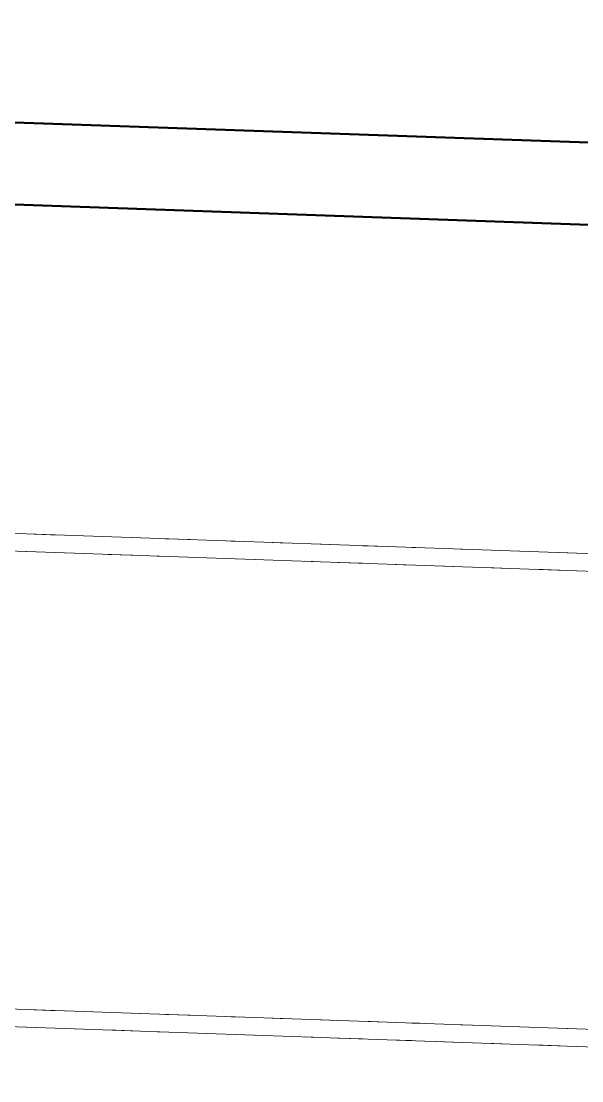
# Model space of a CAD drawing. Header units: metres. Extents: x 10 to 831, y 10 to 584.
# Drawn here: x 403.2 to 420.27, y 444.65 to 476.88 of the extents above; entities that cross this region are included whole.
import ezdxf

# ---------------------------------------------------------------- set-up
doc = ezdxf.new("R2010")
doc.units = ezdxf.units.M
doc.layers.add('CUT', color=7, linetype='Continuous', lineweight=50)
doc.layers.add('VIS', color=8, linetype='Continuous', lineweight=13)

msp = doc.modelspace()

# ---------------------------------------------------------------- linework, layer by layer
at = {"layer": 'CUT'}
for p, q in [((315, 476.877), (450, 472.152)), ((450, 469.652), (315, 474.377))]:
    msp.add_line(p, q, dxfattribs=at)
at = {"layer": 'VIS'}
for p, q in [((315, 476.877), (450, 472.152)), ((450, 472.152), (372.901, 474.85)), ((30, 474.352), (450, 459.652)), ((450, 469.652), (315, 474.377)), ((409.311, 473.576), (396.197, 474.035)), ((450, 459.117), (30, 473.817)), ((401.532, 473.848), (405.283, 473.717)), ((403.455, 473.781), (401.793, 473.839)), ((404.316, 473.75), (402.275, 473.822)), ((402.314, 473.821), (404.064, 473.76)), ((403.564, 473.777), (402.32, 473.821)), ((403.89, 473.766), (402.648, 473.809)), ((403.971, 473.763), (402.76, 473.805)), ((403.449, 473.781), (402.8, 473.803)), ((403.79, 473.769), (403.04, 473.796)), ((403.343, 473.784), (403.099, 473.793)), ((403.184, 473.791), (403.721, 473.772)), ((403.215, 473.789), (403.464, 473.78)), ((404.483, 473.745), (403.234, 473.788)), ((403.274, 473.787), (403.523, 473.779)), ((403.53, 473.778), (403.28, 473.787)), ((405.033, 473.726), (403.282, 473.787)), ((403.327, 473.786), (403.516, 473.779)), ((403.608, 473.775), (403.414, 473.783)), ((403.658, 473.774), (403.438, 473.781)), ((403.688, 473.773), (403.44, 473.781)), ((403.756, 473.77), (403.505, 473.779)), ((403.526, 473.779), (403.773, 473.769)), ((403.554, 473.778), (404.72, 473.736)), ((403.865, 473.767), (403.615, 473.775)), ((403.683, 473.773), (403.889, 473.766)), ((403.946, 473.764), (403.696, 473.773)), ((403.95, 473.764), (403.7, 473.772)), ((403.704, 473.772), (405.448, 473.711)), ((403.972, 473.762), (403.723, 473.772)), ((403.725, 473.772), (403.967, 473.763)), ((403.736, 473.771), (404.891, 473.731)), ((404.417, 473.747), (403.744, 473.77)), ((404.002, 473.761), (403.796, 473.769)), ((403.835, 473.767), (404.085, 473.759)), ((403.853, 473.767), (404.103, 473.758)), ((403.921, 473.764), (404.132, 473.757)), ((403.925, 473.764), (404.174, 473.755)), ((403.962, 473.763), (404.21, 473.755)), ((403.972, 473.762), (404.222, 473.754)), ((404.195, 473.755), (403.976, 473.762)), ((404.276, 473.752), (404.025, 473.761)), ((404.802, 473.733), (404.051, 473.76)), ((404.375, 473.749), (404.124, 473.758)), ((404.128, 473.758), (404.365, 473.749)), ((404.383, 473.749), (404.133, 473.757)), ((404.382, 473.749), (404.189, 473.755)), ((404.256, 473.753), (404.434, 473.746)), ((404.264, 473.753), (404.455, 473.746)), ((404.525, 473.744), (404.276, 473.752)), ((404.541, 473.743), (404.321, 473.75)), ((404.428, 473.747), (412.633, 473.46)), ((404.442, 473.746), (404.659, 473.739)), ((404.457, 473.746), (404.645, 473.739)), ((404.47, 473.745), (404.69, 473.738)), ((405.707, 473.702), (404.482, 473.745)), ((404.757, 473.736), (404.506, 473.744)), ((404.507, 473.744), (404.713, 473.737)), ((405.935, 473.694), (404.52, 473.744)), ((404.748, 473.736), (404.531, 473.743)), ((404.808, 473.733), (404.564, 473.742)), ((404.694, 473.738), (404.944, 473.728)), ((404.95, 473.728), (404.7, 473.738)), ((404.717, 473.736), (405.968, 473.693)), ((405.987, 473.692), (404.738, 473.736)), ((404.75, 473.736), (405.001, 473.726)), ((404.765, 473.735), (404.976, 473.727)), ((405.027, 473.726), (404.778, 473.735)), ((405.555, 473.707), (404.808, 473.733)), ((404.853, 473.732), (405.103, 473.723)), ((405.115, 473.722), (404.874, 473.731)), ((404.924, 473.73), (405.173, 473.721)), ((404.955, 473.728), (405.204, 473.719)), ((405.157, 473.721), (404.964, 473.728)), ((405.231, 473.719), (405.026, 473.726)), ((407.204, 473.649), (405.045, 473.725)), ((405.366, 473.714), (405.116, 473.722)), ((405.127, 473.722), (405.327, 473.716)), ((405.389, 473.713), (405.139, 473.722)), ((405.425, 473.712), (405.204, 473.719)), ((405.207, 473.719), (405.955, 473.693)), ((405.21, 473.719), (405.398, 473.713)), ((405.471, 473.711), (405.221, 473.719)), ((405.257, 473.717), (405.505, 473.709)), ((405.52, 473.708), (405.272, 473.717)), ((405.305, 473.716), (405.512, 473.709)), ((405.319, 473.716), (406.069, 473.69)), ((405.327, 473.716), (405.505, 473.709)), ((420.781, 473.175), (405.438, 473.712)), ((405.471, 473.711), (405.721, 473.702)), ((406.214, 473.685), (405.54, 473.708)), ((406.292, 473.682), (405.541, 473.708)), ((405.549, 473.707), (405.786, 473.699)), ((407.253, 473.648), (405.591, 473.706)), ((405.875, 473.696), (405.625, 473.705)), ((405.662, 473.704), (405.866, 473.697)), ((405.694, 473.702), (405.945, 473.693)), ((405.702, 473.702), (405.952, 473.693)), ((406.982, 473.658), (405.733, 473.701)), ((405.933, 473.694), (405.738, 473.701)), ((405.74, 473.701), (405.957, 473.693)), ((405.743, 473.7), (405.95, 473.693)), ((406.034, 473.691), (405.783, 473.699)), ((405.798, 473.699), (406.373, 473.678)), ((406.046, 473.69), (405.83, 473.697)), ((406.051, 473.69), (405.846, 473.697)), ((405.891, 473.696), (406.641, 473.669)), ((405.989, 473.692), (406.236, 473.683)), ((406.259, 473.683), (406.008, 473.692)), ((407.272, 473.647), (406.025, 473.691)), ((406.273, 473.682), (406.029, 473.691)), ((406.03, 473.691), (406.241, 473.683)), ((406.034, 473.691), (406.283, 473.682)), ((406.041, 473.691), (406.577, 473.672)), ((406.308, 473.681), (406.087, 473.688)), ((406.366, 473.679), (406.116, 473.688)), ((407.862, 473.626), (406.125, 473.688)), ((406.383, 473.678), (406.133, 473.687)), ((406.142, 473.687), (406.384, 473.678)), ((406.445, 473.676), (406.195, 473.685)), ((406.227, 473.684), (406.447, 473.676)), ((406.334, 473.68), (406.584, 473.672)), ((406.34, 473.68), (406.528, 473.673)), ((406.353, 473.679), (406.602, 473.671)), ((406.661, 473.668), (406.413, 473.678)), ((406.495, 473.674), (408.539, 473.603)), ((406.496, 473.674), (407.207, 473.649)), ((406.707, 473.667), (406.513, 473.674)), ((406.567, 473.672), (407.185, 473.651)), ((406.606, 473.671), (407.254, 473.648)), ((406.695, 473.668), (406.946, 473.659)), ((406.697, 473.668), (407.416, 473.642)), ((406.703, 473.667), (406.953, 473.659)), ((406.957, 473.659), (406.707, 473.667)), ((406.97, 473.658), (406.721, 473.666)), ((406.745, 473.665), (406.993, 473.657)), ((406.751, 473.665), (407.001, 473.657)), ((407.014, 473.657), (406.765, 473.665)), ((409.535, 473.568), (406.784, 473.665)), ((406.818, 473.663), (407.518, 473.639)), ((407.191, 473.65), (406.97, 473.658)), ((406.971, 473.658), (407.221, 473.649)), ((407.259, 473.648), (407.01, 473.657)), ((407.034, 473.656), (407.284, 473.647)), ((407.28, 473.647), (407.075, 473.654)), ((407.113, 473.653), (407.291, 473.647)), ((407.366, 473.644), (407.116, 473.652)), ((407.375, 473.644), (407.125, 473.652)), ((407.345, 473.644), (407.129, 473.652)), ((410.412, 473.538), (407.162, 473.651)), ((407.174, 473.651), (407.425, 473.642)), ((407.445, 473.641), (407.195, 473.65)), ((407.449, 473.641), (407.199, 473.65)), ((407.237, 473.649), (408.941, 473.589)), ((407.482, 473.64), (407.288, 473.647)), ((408.043, 473.62), (407.296, 473.647)), ((407.313, 473.646), (408.063, 473.62)), ((407.56, 473.637), (407.336, 473.645)), ((407.352, 473.644), (407.602, 473.635)), ((407.441, 473.642), (407.69, 473.632)), ((407.469, 473.64), (407.657, 473.634)), ((407.737, 473.631), (407.493, 473.639)), ((407.753, 473.63), (407.502, 473.639)), ((409.299, 473.577), (407.604, 473.635)), ((407.62, 473.635), (407.866, 473.626)), ((407.873, 473.626), (407.622, 473.635)), ((407.698, 473.632), (407.948, 473.624)), ((407.956, 473.624), (407.707, 473.632)), ((407.716, 473.631), (407.908, 473.625)), ((408.01, 473.621), (407.761, 473.63)), ((407.796, 473.629), (408.003, 473.621)), ((407.803, 473.629), (408.01, 473.621)), ((407.834, 473.627), (408.084, 473.619)), ((408.075, 473.619), (407.853, 473.627)), ((407.904, 473.625), (408.12, 473.617)), ((409.138, 473.582), (407.913, 473.625)), ((407.918, 473.625), (408.154, 473.617)), ((408.142, 473.617), (407.922, 473.625)), ((408.207, 473.615), (407.959, 473.623)), ((407.96, 473.623), (408.206, 473.615)), ((407.984, 473.623), (408.204, 473.615)), ((408.26, 473.612), (408.01, 473.621)), ((408.034, 473.62), (410.785, 473.524)), ((408.257, 473.613), (408.063, 473.62)), ((408.075, 473.619), (408.317, 473.611)), ((408.884, 473.591), (408.133, 473.617)), ((408.389, 473.608), (408.139, 473.617)), ((408.139, 473.617), (408.35, 473.61)), ((408.183, 473.615), (408.363, 473.609)), ((408.188, 473.615), (409.434, 473.572)), ((408.47, 473.606), (408.22, 473.614)), ((408.222, 473.614), (408.411, 473.608)), ((409.48, 473.57), (408.231, 473.613)), ((408.232, 473.613), (408.481, 473.605)), ((409.485, 473.57), (408.236, 473.613)), ((408.252, 473.613), (408.502, 473.604)), ((408.51, 473.604), (408.305, 473.611)), ((408.319, 473.611), (408.569, 473.602)), ((408.354, 473.61), (409.509, 473.569)), ((408.42, 473.607), (408.67, 473.599)), ((409.076, 473.584), (408.427, 473.607)), ((408.47, 473.606), (408.72, 473.596)), ((408.794, 473.594), (408.544, 473.603)), ((408.867, 473.591), (408.617, 473.6)), ((409.376, 473.573), (408.625, 473.6)), ((409.356, 473.575), (408.683, 473.598)), ((408.721, 473.596), (409.471, 473.57)), ((408.957, 473.588), (408.736, 473.596)), ((409.503, 473.569), (408.756, 473.596)), ((409.032, 473.586), (408.838, 473.592)), ((408.851, 473.592), (409.101, 473.583)), ((411.043, 473.515), (408.884, 473.591)), ((408.932, 473.589), (409.181, 473.581)), ((409.69, 473.562), (408.957, 473.588)), ((410.382, 473.538), (408.967, 473.588)), ((409.262, 473.577), (409.011, 473.587)), ((409.262, 473.577), (409.013, 473.587)), ((409.039, 473.586), (409.245, 473.578)), ((409.448, 473.571), (409.198, 473.58)), ((409.202, 473.579), (409.418, 473.572)), ((409.25, 473.578), (409.826, 473.558)), ((409.255, 473.578), (409.433, 473.572)), ((410.034, 473.55), (409.288, 473.577)), ((409.339, 473.575), (409.575, 473.567)), ((409.352, 473.575), (409.541, 473.568)), ((409.634, 473.564), (409.386, 473.573)), ((410.576, 473.531), (409.389, 473.573)), ((409.404, 473.572), (409.615, 473.565)), ((409.419, 473.572), (409.669, 473.563)), ((409.781, 473.56), (409.531, 473.568)), ((409.739, 473.561), (409.534, 473.568)), ((410.841, 473.523), (409.6, 473.565)), ((409.806, 473.558), (409.613, 473.565)), ((409.616, 473.565), (410.782, 473.524)), ((409.867, 473.556), (409.617, 473.565)), ((409.841, 473.558), (409.62, 473.565)), ((409.691, 473.562), (409.94, 473.554)), ((409.944, 473.553), (409.694, 473.562)), ((409.72, 473.562), (409.968, 473.553)), ((410.374, 473.538), (409.725, 473.562)), ((409.741, 473.561), (409.961, 473.553)), ((409.863, 473.556), (410.069, 473.55)), ((409.927, 473.555), (410.175, 473.546)), ((409.969, 473.553), (410.505, 473.534)), ((410.252, 473.543), (410.004, 473.552)), ((410.01, 473.552), (410.251, 473.543)), ((411.76, 473.49), (410.014, 473.551)), ((410.301, 473.541), (410.054, 473.55)), ((410.305, 473.541), (410.055, 473.55)), ((410.876, 473.521), (410.126, 473.548)), ((410.884, 473.521), (410.134, 473.547)), ((410.426, 473.537), (410.18, 473.546)), ((410.448, 473.536), (410.198, 473.545)), ((410.199, 473.545), (410.45, 473.536)), ((410.469, 473.536), (410.219, 473.544)), ((410.248, 473.543), (410.459, 473.536)), ((410.498, 473.534), (410.25, 473.543)), ((410.253, 473.543), (410.503, 473.534)), ((410.263, 473.543), (410.513, 473.534)), ((410.523, 473.534), (410.273, 473.542)), ((411.535, 473.498), (410.285, 473.542)), ((410.286, 473.542), (410.494, 473.534)), ((410.333, 473.54), (410.583, 473.531)), ((410.34, 473.54), (410.541, 473.533)), ((410.351, 473.539), (410.6, 473.53)), ((410.559, 473.532), (410.355, 473.539)), ((410.388, 473.538), (410.638, 473.529)), ((410.418, 473.537), (410.668, 473.529)), ((410.423, 473.537), (410.669, 473.529)), ((410.469, 473.536), (410.719, 473.526)), ((410.703, 473.527), (410.479, 473.535)), ((410.482, 473.535), (410.67, 473.529)), ((410.5, 473.534), (410.716, 473.526)), ((410.724, 473.526), (410.503, 473.534)), ((410.763, 473.525), (410.513, 473.534)), ((411.296, 473.507), (410.546, 473.533)), ((410.759, 473.525), (410.996, 473.517)), ((410.818, 473.523), (411.568, 473.497)), ((411.155, 473.511), (410.911, 473.52)), ((411.212, 473.51), (410.993, 473.517)), ((411.242, 473.509), (410.994, 473.517)), ((411.007, 473.516), (412.683, 473.458)), ((411.673, 473.493), (411.024, 473.516)), ((411.282, 473.507), (411.032, 473.516)), ((411.041, 473.516), (411.219, 473.509)), ((411.078, 473.514), (411.325, 473.505)), ((411.099, 473.514), (411.305, 473.506)), ((411.367, 473.504), (411.118, 473.512)), ((411.179, 473.51), (411.429, 473.502)), ((411.447, 473.501), (411.197, 473.51)), ((411.2, 473.51), (411.45, 473.501)), ((411.207, 473.51), (411.457, 473.5)), ((411.207, 473.51), (411.455, 473.501)), ((412.479, 473.465), (411.23, 473.509)), ((411.235, 473.509), (411.423, 473.502)), ((411.495, 473.5), (411.245, 473.508)), ((413.06, 473.445), (411.345, 473.505)), ((411.35, 473.505), (411.6, 473.495)), ((411.365, 473.504), (412.014, 473.481)), ((411.607, 473.495), (411.386, 473.503)), ((411.417, 473.502), (411.666, 473.494)), ((411.457, 473.501), (411.707, 473.492)), ((411.498, 473.5), (411.718, 473.491)), ((411.764, 473.49), (411.514, 473.499)), ((411.514, 473.499), (411.725, 473.491)), ((411.535, 473.498), (411.786, 473.49)), ((411.543, 473.498), (411.744, 473.49)), ((411.552, 473.498), (411.744, 473.49)), ((411.789, 473.489), (411.584, 473.496)), ((412.376, 473.468), (411.627, 473.495)), ((411.904, 473.485), (411.658, 473.494)), ((411.969, 473.483), (411.719, 473.491)), ((412.983, 473.447), (411.734, 473.491)), ((411.753, 473.49), (412.504, 473.464)), ((412.522, 473.463), (411.775, 473.49)), ((411.813, 473.489), (413.563, 473.427)), ((412.5, 473.464), (411.826, 473.488)), ((411.833, 473.488), (412.083, 473.479)), ((412.089, 473.478), (411.869, 473.486)), ((411.923, 473.485), (412.541, 473.463)), ((411.946, 473.483), (413.537, 473.428)), ((411.969, 473.483), (412.218, 473.474)), ((412.281, 473.472), (412.033, 473.481)), ((412.111, 473.478), (412.29, 473.471)), ((412.368, 473.469), (412.118, 473.477)), ((412.885, 473.451), (412.134, 473.477)), ((412.18, 473.476), (412.417, 473.467)), ((412.183, 473.476), (412.432, 473.466)), ((412.201, 473.475), (412.451, 473.466)), ((412.223, 473.474), (412.974, 473.447)), ((412.235, 473.474), (412.482, 473.465)), ((414.297, 473.401), (412.255, 473.473)), ((412.931, 473.449), (412.269, 473.472)), ((412.536, 473.463), (412.286, 473.472)), ((412.971, 473.448), (412.322, 473.471)), ((412.357, 473.469), (412.568, 473.462)), ((412.365, 473.469), (412.553, 473.462)), ((412.619, 473.46), (412.375, 473.468)), ((412.413, 473.468), (412.661, 473.459)), ((412.416, 473.467), (412.666, 473.459)), ((412.765, 473.455), (412.515, 473.463)), ((412.784, 473.455), (412.533, 473.463)), ((412.536, 473.463), (412.786, 473.454)), ((412.56, 473.462), (412.807, 473.454)), ((412.595, 473.461), (414.299, 473.401)), ((412.663, 473.459), (412.88, 473.451)), ((412.673, 473.458), (413.918, 473.414)), ((412.708, 473.457), (412.959, 473.448)), ((413.899, 473.415), (412.713, 473.457)), ((412.988, 473.447), (412.739, 473.456)), ((412.746, 473.455), (412.946, 473.448)), ((413.018, 473.446), (412.814, 473.454)), ((412.825, 473.453), (413.361, 473.434)), ((412.849, 473.452), (413.1, 473.443)), ((412.881, 473.451), (414.046, 473.41)), ((412.885, 473.451), (413.132, 473.442)), ((414.627, 473.39), (412.932, 473.449)), ((412.972, 473.447), (414.127, 473.407)), ((413.798, 473.419), (413.047, 473.445)), ((413.086, 473.443), (413.661, 473.423)), ((413.293, 473.437), (413.1, 473.443)), ((413.868, 473.416), (413.118, 473.442)), ((413.118, 473.442), (413.683, 473.423)), ((413.373, 473.433), (413.123, 473.442)), ((413.877, 473.416), (413.126, 473.442)), ((413.159, 473.441), (413.365, 473.434)), ((413.182, 473.441), (413.431, 473.432)), ((413.19, 473.44), (413.438, 473.432)), ((413.443, 473.431), (413.193, 473.44)), ((414.882, 473.381), (413.203, 473.44)), ((413.454, 473.431), (413.204, 473.44)), ((413.467, 473.43), (413.218, 473.439)), ((413.255, 473.438), (413.475, 473.43)), ((417.037, 473.306), (413.286, 473.437)), ((413.32, 473.435), (413.57, 473.427)), ((413.379, 473.433), (413.628, 473.425)), ((415.637, 473.355), (413.414, 473.433)), ((413.415, 473.432), (413.664, 473.423)), ((413.467, 473.43), (413.717, 473.421)), ((413.767, 473.42), (413.516, 473.428)), ((413.536, 473.428), (417.288, 473.297)), ((413.792, 473.419), (413.551, 473.428)), ((414.317, 473.401), (413.572, 473.427)), ((413.815, 473.418), (413.594, 473.426)), ((413.602, 473.425), (413.838, 473.418)), ((413.846, 473.417), (413.622, 473.425)), ((413.623, 473.425), (413.833, 473.418)), ((413.983, 473.413), (413.734, 473.421)), ((413.755, 473.421), (414.004, 473.412)), ((414.513, 473.394), (413.767, 473.42)), ((413.818, 473.418), (414.068, 473.409)), ((414.083, 473.409), (413.839, 473.418)), ((414.069, 473.409), (413.875, 473.416)), ((413.886, 473.416), (414.635, 473.389)), ((413.897, 473.415), (414.076, 473.409)), ((413.962, 473.413), (414.177, 473.406)), ((413.983, 473.413), (414.601, 473.39)), ((415.749, 473.351), (414.004, 473.412)), ((414.285, 473.402), (414.035, 473.411)), ((414.269, 473.403), (414.053, 473.41)), ((414.884, 473.381), (414.135, 473.407)), ((414.175, 473.406), (414.923, 473.38)), ((414.977, 473.377), (414.228, 473.404)), ((414.248, 473.403), (414.436, 473.397)), ((414.332, 473.4), (414.582, 473.392)), ((414.36, 473.399), (414.601, 473.39)), ((414.374, 473.399), (414.623, 473.39)), ((414.698, 473.387), (414.477, 473.395)), ((414.573, 473.392), (414.793, 473.384)), ((414.869, 473.381), (414.618, 473.39)), ((414.843, 473.382), (414.649, 473.389)), ((417.911, 473.275), (414.661, 473.389)), ((414.678, 473.388), (414.926, 473.38)), ((414.947, 473.379), (414.696, 473.387)), ((414.703, 473.387), (414.954, 473.379)), ((414.967, 473.378), (414.717, 473.387)), ((414.979, 473.377), (414.73, 473.386)), ((416.491, 473.325), (414.775, 473.385)), ((414.79, 473.384), (415.022, 473.376)), ((415.064, 473.375), (414.827, 473.383)), ((414.853, 473.382), (415.06, 473.375)), ((414.856, 473.382), (415.102, 473.373)), ((415.068, 473.375), (414.863, 473.381)), ((414.898, 473.38), (415.147, 473.372)), ((414.913, 473.38), (415.163, 473.371)), ((415.158, 473.371), (414.939, 473.379)), ((414.967, 473.378), (415.217, 473.369)), ((414.968, 473.378), (415.146, 473.372)), ((415.643, 473.355), (414.969, 473.378)), ((415.004, 473.376), (415.196, 473.37)), ((415.022, 473.376), (415.259, 473.367)), ((415.81, 473.349), (415.059, 473.375)), ((415.377, 473.364), (415.127, 473.373)), ((415.219, 473.369), (415.425, 473.362)), ((416.481, 473.325), (415.232, 473.368)), ((415.259, 473.367), (415.475, 473.36)), ((415.548, 473.358), (415.304, 473.366)), ((415.348, 473.365), (415.599, 473.356)), ((415.568, 473.357), (415.352, 473.365)), ((415.581, 473.356), (415.36, 473.364)), ((415.368, 473.364), (415.617, 473.355)), ((415.377, 473.364), (415.565, 473.357)), ((415.618, 473.355), (415.425, 473.362)), ((415.786, 473.349), (415.536, 473.358)), ((416.3, 473.332), (415.549, 473.358)), ((415.553, 473.358), (415.753, 473.351)), ((415.869, 473.346), (415.619, 473.355)), ((415.683, 473.353), (416.218, 473.334)), ((415.942, 473.344), (415.692, 473.353)), ((415.946, 473.344), (415.697, 473.353)), ((415.704, 473.352), (415.955, 473.344)), ((415.726, 473.351), (416.477, 473.325)), ((415.731, 473.351), (415.942, 473.344)), ((415.755, 473.351), (416.005, 473.341)), ((416.018, 473.341), (415.768, 473.35)), ((416.075, 473.339), (415.828, 473.348)), ((415.832, 473.347), (416.082, 473.339)), ((415.857, 473.347), (416.061, 473.34)), ((415.913, 473.345), (416.162, 473.336)), ((416.269, 473.332), (416.019, 473.341)), ((416.019, 473.341), (416.266, 473.332)), ((416.298, 473.332), (416.092, 473.339)), ((416.112, 473.338), (416.358, 473.329)), ((416.375, 473.328), (416.124, 473.337)), ((416.131, 473.337), (416.319, 473.331)), ((416.885, 473.311), (416.135, 473.337)), ((416.145, 473.337), (416.844, 473.312)), ((416.165, 473.336), (416.413, 473.327)), ((416.393, 473.328), (416.199, 473.335)), ((416.472, 473.325), (416.223, 473.334)), ((416.464, 473.326), (416.243, 473.333)), ((417.002, 473.306), (416.255, 473.333)), ((416.293, 473.332), (416.535, 473.323)), ((416.318, 473.331), (417.068, 473.305)), ((416.33, 473.33), (416.55, 473.322)), ((416.688, 473.317), (416.44, 473.327)), ((416.443, 473.326), (416.68, 473.318)), ((416.455, 473.326), (416.661, 473.319)), ((417.697, 473.283), (416.511, 473.324)), ((416.531, 473.323), (416.779, 473.314)), ((416.538, 473.323), (417.114, 473.303)), ((417.793, 473.279), (416.552, 473.322)), ((416.558, 473.322), (416.774, 473.314)), ((417.37, 473.294), (416.619, 473.32)), ((416.877, 473.311), (416.627, 473.32)), ((416.89, 473.311), (416.64, 473.319)), ((416.866, 473.312), (416.65, 473.319)), ((416.666, 473.319), (416.916, 473.31)), ((416.946, 473.308), (416.696, 473.317)), ((416.706, 473.317), (416.955, 473.308)), ((417.476, 473.29), (416.727, 473.317)), ((416.753, 473.315), (416.932, 473.309)), ((416.755, 473.315), (417.473, 473.29)), ((416.756, 473.315), (416.957, 473.308)), ((416.99, 473.307), (416.765, 473.315)), ((417.012, 473.306), (416.768, 473.315)), ((416.813, 473.313), (417.562, 473.287)), ((416.831, 473.312), (417.082, 473.304)), ((416.848, 473.312), (417.098, 473.303)), ((416.911, 473.31), (417.161, 473.301)), ((416.945, 473.308), (418.534, 473.253)), ((417.168, 473.301), (416.974, 473.308)), ((416.997, 473.307), (417.208, 473.299)), ((417.263, 473.298), (417.013, 473.306)), ((417.27, 473.298), (417.02, 473.306)), ((417.347, 473.294), (417.126, 473.303)), ((417.157, 473.302), (418.403, 473.258)), ((417.166, 473.301), (417.415, 473.292)), ((417.468, 473.291), (417.219, 473.299)), ((417.256, 473.298), (417.506, 473.289)), ((417.26, 473.298), (417.448, 473.291)), ((417.279, 473.297), (417.897, 473.275)), ((417.319, 473.296), (417.565, 473.287)), ((417.344, 473.294), (417.551, 473.288)), ((417.384, 473.293), (417.632, 473.284)), ((417.422, 473.292), (418.072, 473.269)), ((417.678, 473.283), (417.43, 473.292)), ((417.501, 473.289), (417.748, 473.28)), ((419.681, 473.213), (417.521, 473.288)), ((417.591, 473.286), (418.745, 473.245)), ((417.652, 473.284), (417.9, 473.275)), ((417.945, 473.274), (417.696, 473.283)), ((417.706, 473.282), (417.957, 473.274)), ((417.942, 473.274), (417.749, 473.28)), ((421.539, 473.148), (417.788, 473.279)), ((417.825, 473.278), (418.003, 473.272)), ((417.84, 473.278), (418.051, 473.27)), ((417.847, 473.277), (418.097, 473.269)), ((417.864, 473.276), (418.101, 473.268)), ((417.882, 473.276), (418.632, 473.25)), ((418.131, 473.267), (417.891, 473.275)), ((417.91, 473.275), (418.16, 473.266)), ((418.165, 473.266), (417.948, 473.274)), ((417.952, 473.274), (420.144, 473.197)), ((418.228, 473.264), (418.009, 473.272)), ((418.231, 473.264), (418.01, 473.272)), ((418.271, 473.263), (418.021, 473.271)), ((418.038, 473.271), (421.79, 473.139)), ((418.802, 473.244), (418.051, 473.27)), ((418.088, 473.269), (418.307, 473.261)), ((418.785, 473.245), (418.112, 473.268)), ((418.37, 473.259), (418.119, 473.267)), ((418.378, 473.258), (418.127, 473.267)), ((418.347, 473.26), (418.142, 473.267)), ((418.909, 473.24), (418.177, 473.265)), ((418.466, 473.255), (418.215, 473.264)), ((418.961, 473.238), (418.215, 473.264)), ((418.227, 473.264), (418.468, 473.255)), ((418.965, 473.238), (418.233, 473.264)), ((419.955, 473.204), (418.26, 473.263)), ((420.084, 473.199), (418.266, 473.263)), ((418.312, 473.261), (418.562, 473.252)), ((418.319, 473.26), (418.569, 473.252)), ((418.331, 473.26), (418.581, 473.251)), ((418.378, 473.258), (418.627, 473.25)), ((418.39, 473.258), (418.578, 473.251)), ((418.667, 473.249), (418.42, 473.257)), ((418.457, 473.256), (419.032, 473.236)), ((418.466, 473.255), (418.715, 473.246)), ((420.237, 473.193), (418.492, 473.255)), ((418.515, 473.254), (418.721, 473.246)), ((418.717, 473.246), (418.524, 473.254)), ((419.385, 473.224), (418.635, 473.25)), ((418.66, 473.249), (419.407, 473.223)), ((420.413, 473.188), (418.697, 473.248)), ((418.952, 473.238), (418.702, 473.247)), ((418.712, 473.247), (418.916, 473.24)), ((418.721, 473.246), (418.937, 473.239)), ((418.992, 473.237), (418.743, 473.245)), ((419.048, 473.235), (418.801, 473.244)), ((418.811, 473.244), (419.522, 473.218)), ((419.106, 473.233), (418.886, 473.24)), ((419.114, 473.233), (418.893, 473.24)), ((418.896, 473.24), (419.074, 473.234)), ((418.909, 473.24), (419.159, 473.231)), ((418.943, 473.238), (420.109, 473.198)), ((419.773, 473.21), (419.022, 473.236)), ((419.106, 473.233), (419.317, 473.226)), ((419.37, 473.224), (419.12, 473.232)), ((419.14, 473.232), (419.884, 473.206)), ((419.143, 473.231), (419.708, 473.212)), ((419.442, 473.221), (419.191, 473.23)), ((420.474, 473.185), (419.226, 473.229)), ((419.229, 473.228), (419.979, 473.202)), ((419.979, 473.202), (419.229, 473.228)), ((419.242, 473.228), (419.492, 473.219)), ((419.896, 473.206), (419.247, 473.228)), ((419.257, 473.228), (419.507, 473.219)), ((419.289, 473.226), (419.536, 473.218)), ((419.492, 473.219), (419.298, 473.226)), ((419.317, 473.226), (419.567, 473.217)), ((419.339, 473.225), (419.957, 473.204)), ((419.347, 473.224), (419.596, 473.216)), ((419.576, 473.216), (419.371, 473.224)), ((419.657, 473.214), (419.41, 473.223)), ((419.431, 473.221), (419.663, 473.214)), ((420.132, 473.197), (419.459, 473.221)), ((419.749, 473.211), (419.5, 473.219)), ((419.61, 473.216), (420.145, 473.197)), ((419.878, 473.206), (419.628, 473.215)), ((419.89, 473.206), (419.641, 473.215)), ((420.43, 473.187), (419.697, 473.212)), ((419.952, 473.204), (419.702, 473.212)), ((419.957, 473.204), (419.708, 473.212)), ((419.964, 473.203), (419.714, 473.212)), ((419.715, 473.212), (419.965, 473.203)), ((419.766, 473.21), (420.017, 473.201)), ((419.997, 473.202), (419.776, 473.21)), ((419.831, 473.207), (420.08, 473.199)), ((421.971, 473.133), (419.834, 473.207)), ((419.845, 473.207), (420.064, 473.2)), ((419.869, 473.207), (420.118, 473.197)), ((419.908, 473.205), (420.158, 473.196)), ((419.964, 473.203), (420.214, 473.194)), ((420.019, 473.201), (420.235, 473.193)), ((420.267, 473.192), (420.073, 473.199)), ((420.16, 473.196), (420.402, 473.188)), ((420.232, 473.193), (420.469, 473.185)), ((401.893, 471.336), (403.712, 471.272)), ((401.926, 471.334), (403.606, 471.275)), ((403.32, 471.286), (402.569, 471.312)), ((403.345, 471.284), (402.772, 471.305)), ((402.888, 471.3), (403.639, 471.274)), ((403.219, 471.289), (402.993, 471.297)), ((403.249, 471.288), (403, 471.297)), ((403.029, 471.296), (403.279, 471.287)), ((403.033, 471.296), (403.282, 471.287)), ((403.192, 471.29), (403.44, 471.281)), ((403.217, 471.289), (403.438, 471.281)), ((403.221, 471.289), (403.414, 471.282)), ((403.412, 471.283), (403.228, 471.289)), ((403.5, 471.279), (403.288, 471.286)), ((403.289, 471.286), (404.04, 471.26)), ((403.38, 471.284), (403.63, 471.274)), ((403.394, 471.283), (405.131, 471.222)), ((403.397, 471.283), (403.615, 471.275)), ((403.423, 471.282), (404.119, 471.258)), ((403.455, 471.281), (404.642, 471.24)), ((403.713, 471.272), (403.464, 471.28)), ((403.484, 471.28), (404.233, 471.254)), ((403.704, 471.272), (403.516, 471.279)), ((403.519, 471.279), (404.193, 471.255)), ((403.77, 471.27), (403.523, 471.279)), ((403.53, 471.278), (403.779, 471.269)), ((403.53, 471.278), (403.776, 471.269)), ((404.314, 471.251), (403.564, 471.277)), ((403.899, 471.265), (403.721, 471.272)), ((403.747, 471.271), (405.462, 471.211)), ((403.756, 471.271), (404.006, 471.262)), ((406.534, 471.173), (403.782, 471.269)), ((403.791, 471.269), (404.037, 471.26)), ((403.791, 471.269), (404.002, 471.262)), ((403.793, 471.269), (404.541, 471.243)), ((404.009, 471.262), (403.793, 471.269)), ((403.815, 471.268), (404.063, 471.26)), ((403.865, 471.266), (404.115, 471.258)), ((404.12, 471.258), (403.872, 471.266)), ((403.875, 471.266), (404.067, 471.26)), ((403.882, 471.266), (404.099, 471.258)), ((403.883, 471.266), (404.633, 471.24)), ((404.096, 471.258), (403.889, 471.265)), ((404.121, 471.258), (403.896, 471.265)), ((404.145, 471.257), (403.962, 471.263)), ((404.717, 471.236), (403.967, 471.263)), ((403.995, 471.262), (404.189, 471.255)), ((404.201, 471.255), (404.002, 471.262)), ((404.033, 471.26), (406.784, 471.164)), ((404.321, 471.25), (404.076, 471.259)), ((404.1, 471.258), (404.321, 471.25)), ((404.343, 471.25), (404.132, 471.257)), ((404.218, 471.254), (404.462, 471.245)), ((404.23, 471.254), (404.479, 471.245)), ((404.33, 471.25), (404.575, 471.241)), ((404.575, 471.241), (404.334, 471.25)), ((404.602, 471.24), (404.365, 471.249)), ((404.375, 471.249), (404.625, 471.24)), ((404.385, 471.249), (404.634, 471.24)), ((405.697, 471.202), (404.451, 471.246)), ((404.488, 471.245), (405.738, 471.201)), ((404.528, 471.244), (405.278, 471.217)), ((404.797, 471.234), (404.554, 471.243)), ((404.859, 471.231), (404.609, 471.24)), ((404.633, 471.24), (404.844, 471.232)), ((404.818, 471.233), (404.636, 471.24)), ((404.833, 471.232), (404.645, 471.239)), ((404.873, 471.231), (404.682, 471.238)), ((404.878, 471.231), (404.695, 471.238)), ((404.745, 471.236), (407.92, 471.125)), ((404.77, 471.235), (404.964, 471.228)), ((404.97, 471.228), (404.791, 471.234)), ((405.023, 471.226), (404.798, 471.234)), ((404.802, 471.233), (405.552, 471.207)), ((404.873, 471.231), (405.07, 471.225)), ((406.507, 471.174), (404.891, 471.231)), ((404.945, 471.228), (405.196, 471.22)), ((404.983, 471.227), (405.204, 471.219)), ((405.25, 471.218), (405.001, 471.226)), ((405.007, 471.226), (405.254, 471.218)), ((405.257, 471.218), (405.009, 471.226)), ((405.023, 471.226), (405.272, 471.217)), ((406.749, 471.165), (405.045, 471.225)), ((405.334, 471.215), (405.084, 471.224)), ((405.307, 471.216), (405.091, 471.224)), ((405.111, 471.223), (405.349, 471.215)), ((405.181, 471.221), (405.397, 471.213)), ((405.225, 471.219), (405.473, 471.21)), ((405.277, 471.217), (407.522, 471.139)), ((405.279, 471.217), (405.511, 471.209)), ((405.315, 471.216), (405.989, 471.192)), ((405.531, 471.208), (405.353, 471.215)), ((405.38, 471.214), (405.63, 471.204)), ((405.608, 471.206), (405.397, 471.213)), ((405.586, 471.206), (405.398, 471.213)), ((405.612, 471.206), (405.428, 471.212)), ((406.204, 471.184), (405.457, 471.211)), ((405.476, 471.21), (405.687, 471.202)), ((406.041, 471.191), (405.505, 471.209)), ((405.545, 471.207), (405.738, 471.201)), ((405.819, 471.198), (405.57, 471.207)), ((405.789, 471.199), (405.59, 471.206)), ((405.886, 471.196), (405.653, 471.204)), ((405.658, 471.204), (405.855, 471.197)), ((405.923, 471.195), (405.673, 471.203)), ((405.675, 471.203), (405.896, 471.196)), ((405.926, 471.195), (405.7, 471.202)), ((405.908, 471.195), (405.726, 471.202)), ((406.02, 471.191), (405.78, 471.2)), ((405.791, 471.199), (406.542, 471.173)), ((405.867, 471.197), (406.087, 471.188)), ((405.875, 471.196), (406.125, 471.188)), ((405.883, 471.196), (406.634, 471.17)), ((405.889, 471.196), (406.639, 471.17)), ((406.156, 471.187), (405.95, 471.193)), ((405.982, 471.192), (406.732, 471.166)), ((406.018, 471.191), (406.268, 471.183)), ((406.06, 471.19), (406.296, 471.182)), ((406.096, 471.188), (409.065, 471.084)), ((406.358, 471.179), (406.109, 471.188)), ((406.165, 471.186), (406.413, 471.178)), ((406.182, 471.185), (406.374, 471.178)), ((406.219, 471.184), (406.467, 471.175)), ((406.873, 471.161), (406.241, 471.183)), ((406.245, 471.183), (407.924, 471.125)), ((406.259, 471.183), (406.509, 471.174)), ((406.32, 471.18), (406.53, 471.173)), ((406.32, 471.18), (406.513, 471.174)), ((406.339, 471.18), (408.159, 471.116)), ((406.366, 471.179), (406.616, 471.17)), ((406.606, 471.17), (406.389, 471.178)), ((406.443, 471.176), (406.639, 471.17)), ((406.703, 471.167), (406.454, 471.176)), ((406.479, 471.175), (406.695, 471.168)), ((406.485, 471.175), (406.732, 471.166)), ((406.737, 471.166), (406.494, 471.174)), ((406.751, 471.165), (406.501, 471.174)), ((406.526, 471.173), (406.776, 471.164)), ((406.716, 471.166), (406.528, 471.173)), ((406.756, 471.165), (406.577, 471.171)), ((406.834, 471.163), (406.584, 471.171)), ((406.781, 471.164), (406.591, 471.171)), ((406.828, 471.163), (406.602, 471.17)), ((406.653, 471.169), (406.897, 471.161)), ((406.662, 471.168), (407.336, 471.145)), ((406.671, 471.168), (407.367, 471.144)), ((406.921, 471.159), (406.672, 471.168)), ((406.749, 471.165), (406.97, 471.158)), ((406.775, 471.164), (407.524, 471.139)), ((406.778, 471.164), (407.965, 471.123)), ((406.779, 471.164), (407.514, 471.139)), ((406.785, 471.164), (409.028, 471.086)), ((406.998, 471.157), (406.816, 471.163)), ((406.869, 471.162), (408.607, 471.101)), ((407.241, 471.149), (406.993, 471.157)), ((407.014, 471.157), (407.263, 471.148)), ((407.094, 471.154), (407.288, 471.147)), ((407.178, 471.15), (409.384, 471.074)), ((407.378, 471.144), (407.179, 471.15)), ((407.214, 471.149), (407.462, 471.14)), ((407.47, 471.14), (407.221, 471.149)), ((407.466, 471.14), (407.225, 471.149)), ((407.228, 471.149), (407.425, 471.142)), ((407.471, 471.14), (407.254, 471.148)), ((407.259, 471.148), (407.51, 471.139)), ((407.534, 471.138), (407.284, 471.147)), ((407.366, 471.144), (407.617, 471.135)), ((407.375, 471.144), (407.625, 471.135)), ((407.38, 471.144), (407.631, 471.135)), ((407.412, 471.143), (407.662, 471.134)), ((407.697, 471.132), (407.446, 471.141)), ((407.47, 471.14), (407.721, 471.131)), ((407.718, 471.131), (407.507, 471.139)), ((407.534, 471.138), (407.784, 471.13)), ((407.834, 471.127), (407.584, 471.136)), ((407.584, 471.136), (407.794, 471.129)), ((407.83, 471.127), (407.598, 471.136)), ((407.633, 471.135), (408.295, 471.111)), ((407.826, 471.128), (407.648, 471.134)), ((407.846, 471.127), (407.657, 471.134)), ((407.92, 471.125), (407.671, 471.134)), ((407.777, 471.13), (407.994, 471.122)), ((408.364, 471.109), (407.833, 471.127)), ((407.869, 471.126), (408.063, 471.12)), ((407.883, 471.126), (409.133, 471.082)), ((408.087, 471.118), (407.906, 471.125)), ((408.197, 471.115), (407.948, 471.123)), ((407.963, 471.123), (409.208, 471.079)), ((407.963, 471.123), (408.209, 471.115)), ((408.22, 471.114), (407.97, 471.123)), ((407.986, 471.122), (409.735, 471.061)), ((408.252, 471.113), (408.006, 471.122)), ((408.216, 471.114), (408.01, 471.122)), ((408.813, 471.094), (408.063, 471.12)), ((408.113, 471.118), (408.357, 471.109)), ((408.31, 471.111), (408.119, 471.117)), ((408.391, 471.108), (408.154, 471.116)), ((408.207, 471.115), (408.456, 471.106)), ((408.26, 471.113), (408.511, 471.104)), ((412.035, 470.981), (408.284, 471.112)), ((408.293, 471.111), (409.044, 471.085)), ((408.389, 471.108), (409.139, 471.082)), ((408.632, 471.1), (408.407, 471.108)), ((408.599, 471.101), (408.411, 471.108)), ((408.427, 471.107), (408.637, 471.1)), ((408.429, 471.106), (408.666, 471.099)), ((408.444, 471.106), (408.695, 471.097)), ((408.697, 471.097), (408.447, 471.106)), ((408.458, 471.106), (409.132, 471.082)), ((408.728, 471.096), (408.481, 471.105)), ((408.49, 471.105), (408.682, 471.098)), ((408.752, 471.096), (408.502, 471.104)), ((408.507, 471.104), (408.756, 471.096)), ((408.525, 471.103), (408.774, 471.095)), ((408.527, 471.103), (408.76, 471.095)), ((408.534, 471.103), (412.286, 470.971)), ((408.769, 471.095), (408.553, 471.103)), ((408.819, 471.093), (408.569, 471.102)), ((408.826, 471.093), (408.577, 471.101)), ((408.644, 471.099), (408.838, 471.092)), ((408.912, 471.09), (408.671, 471.099)), ((408.898, 471.091), (408.719, 471.096)), ((408.97, 471.088), (408.72, 471.096)), ((409.364, 471.074), (408.769, 471.095)), ((408.983, 471.087), (408.772, 471.095)), ((408.867, 471.091), (409.117, 471.082)), ((408.875, 471.091), (409.126, 471.082)), ((408.881, 471.091), (409.131, 471.082)), ((408.885, 471.091), (409.135, 471.082)), ((409.616, 471.065), (408.917, 471.089)), ((410.181, 471.046), (408.936, 471.089)), ((408.957, 471.088), (409.178, 471.081)), ((408.97, 471.088), (409.219, 471.079)), ((408.981, 471.087), (409.731, 471.061)), ((409.178, 471.081), (408.996, 471.087)), ((409.273, 471.077), (409.03, 471.086)), ((409.076, 471.084), (409.292, 471.077)), ((409.333, 471.075), (409.084, 471.084)), ((409.087, 471.083), (409.33, 471.075)), ((409.224, 471.079), (409.445, 471.071)), ((409.452, 471.071), (409.245, 471.078)), ((409.267, 471.077), (411.51, 470.999)), ((409.27, 471.077), (409.48, 471.07)), ((409.377, 471.074), (409.614, 471.066)), ((409.623, 471.065), (409.411, 471.072)), ((409.612, 471.066), (409.433, 471.072)), ((409.503, 471.069), (409.752, 471.061)), ((410.663, 471.029), (409.509, 471.069)), ((409.729, 471.061), (409.541, 471.068)), ((409.812, 471.058), (409.575, 471.067)), ((409.857, 471.057), (409.607, 471.066)), ((409.827, 471.058), (409.615, 471.065)), ((409.634, 471.065), (409.881, 471.056)), ((409.718, 471.062), (409.963, 471.053)), ((409.841, 471.058), (410.062, 471.049)), ((410.067, 471.049), (409.851, 471.057)), ((409.867, 471.057), (410.118, 471.048)), ((409.884, 471.056), (411.134, 471.012)), ((409.919, 471.055), (410.615, 471.03)), ((410.19, 471.045), (409.94, 471.054)), ((410.215, 471.044), (409.968, 471.053)), ((409.973, 471.053), (410.222, 471.044)), ((410.024, 471.051), (410.273, 471.042)), ((410.219, 471.044), (410.028, 471.051)), ((410.275, 471.042), (410.069, 471.049)), ((410.083, 471.049), (412.243, 470.973)), ((410.268, 471.043), (410.085, 471.049)), ((410.112, 471.048), (410.323, 471.041)), ((410.357, 471.039), (410.116, 471.048)), ((410.378, 471.038), (410.195, 471.045)), ((410.437, 471.036), (410.212, 471.044)), ((410.255, 471.043), (410.479, 471.035)), ((410.858, 471.021), (410.293, 471.042)), ((410.345, 471.039), (412.083, 470.979)), ((410.953, 471.019), (410.358, 471.039)), ((410.376, 471.038), (410.626, 471.03)), ((410.382, 471.038), (412.605, 470.96)), ((410.498, 471.035), (410.747, 471.026)), ((410.753, 471.026), (410.503, 471.034)), ((410.683, 471.028), (410.505, 471.034)), ((410.548, 471.033), (410.791, 471.024)), ((410.576, 471.031), (411.763, 470.99)), ((410.581, 471.031), (410.775, 471.024)), ((410.958, 471.018), (410.708, 471.027)), ((410.724, 471.027), (410.944, 471.019)), ((410.763, 471.025), (411.013, 471.017)), ((410.774, 471.024), (413.516, 470.928)), ((410.796, 471.024), (411.546, 470.998)), ((410.797, 471.024), (410.989, 471.017)), ((410.806, 471.024), (412.057, 470.98)), ((410.807, 471.024), (411.024, 471.016)), ((410.881, 471.021), (411.132, 471.012)), ((411.091, 471.014), (410.881, 471.021)), ((411.111, 471.013), (410.928, 471.019)), ((410.944, 471.019), (411.194, 471.01)), ((411.2, 471.01), (410.95, 471.019)), ((411.233, 471.009), (410.996, 471.017)), ((411.099, 471.014), (412.815, 470.953)), ((411.365, 471.004), (411.149, 471.012)), ((411.417, 471.002), (411.167, 471.011)), ((411.511, 470.999), (411.305, 471.006)), ((411.356, 471.005), (411.55, 470.998)), ((411.367, 471.004), (411.618, 470.995)), ((412.595, 470.961), (411.377, 471.004)), ((411.377, 471.004), (411.588, 470.996)), ((411.389, 471.003), (412.14, 470.977)), ((411.612, 470.995), (411.423, 471.002)), ((411.441, 471.001), (411.663, 470.994)), ((411.703, 470.992), (411.455, 471.001)), ((411.723, 470.991), (411.473, 471)), ((411.479, 471), (412.229, 470.974)), ((411.495, 471), (412.241, 470.974)), ((411.522, 470.999), (411.765, 470.99)), ((411.803, 470.988), (411.561, 470.997)), ((411.754, 470.99), (411.576, 470.996)), ((411.836, 470.987), (411.587, 470.996)), ((411.601, 470.995), (412.275, 470.972)), ((411.607, 470.995), (411.828, 470.988)), ((416.86, 470.812), (411.638, 470.995)), ((411.844, 470.987), (411.661, 470.994)), ((411.673, 470.993), (412.322, 470.971)), ((411.687, 470.993), (411.935, 470.984)), ((412.881, 470.951), (411.715, 470.991)), ((412.357, 470.969), (411.725, 470.991)), ((411.764, 470.99), (412.014, 470.981)), ((411.775, 470.99), (412.471, 470.966)), ((411.811, 470.988), (412.519, 470.964)), ((412.063, 470.98), (411.815, 470.988)), ((411.876, 470.986), (412.626, 470.96)), ((411.904, 470.985), (412.15, 470.976)), ((412.182, 470.976), (411.936, 470.984)), ((412.128, 470.977), (411.937, 470.984)), ((412.542, 470.963), (411.946, 470.983)), ((412.201, 470.974), (411.951, 470.983)), ((411.972, 470.982), (412.221, 470.974)), ((411.983, 470.982), (412.733, 470.956)), ((412.254, 470.973), (412.003, 470.981)), ((412.23, 470.974), (412.014, 470.981)), ((412.021, 470.981), (412.272, 470.973)), ((412.326, 470.971), (412.076, 470.979)), ((412.335, 470.97), (412.129, 470.977)), ((412.131, 470.977), (412.325, 470.971)), ((412.416, 470.967), (412.166, 470.976)), ((412.167, 470.976), (412.412, 470.967)), ((412.22, 470.974), (412.431, 470.966)), ((412.471, 470.966), (412.238, 470.974)), ((412.261, 470.973), (412.511, 470.964)), ((412.368, 470.969), (412.618, 470.96)), ((412.384, 470.968), (413.135, 470.942)), ((412.578, 470.962), (412.394, 470.968)), ((412.654, 470.959), (412.417, 470.967)), ((412.681, 470.958), (412.432, 470.966)), ((412.49, 470.965), (412.711, 470.957)), ((412.741, 470.956), (412.553, 470.962)), ((412.607, 470.96), (412.854, 470.952)), ((412.825, 470.953), (412.647, 470.959)), ((412.681, 470.958), (412.93, 470.949)), ((412.695, 470.957), (412.932, 470.949)), ((412.765, 470.955), (413.015, 470.946)), ((413.036, 470.946), (412.786, 470.954)), ((412.882, 470.951), (413.131, 470.942)), ((412.906, 470.95), (413.1, 470.943)), ((413.19, 470.94), (412.942, 470.949)), ((413.202, 470.94), (412.952, 470.948)), ((412.971, 470.948), (413.62, 470.925)), ((412.982, 470.947), (413.225, 470.939)), ((412.988, 470.947), (413.236, 470.938)), ((413.201, 470.94), (412.99, 470.947)), ((413.248, 470.938), (413.007, 470.947)), ((413.036, 470.946), (413.286, 470.937)), ((413.313, 470.936), (413.063, 470.945)), ((413.063, 470.945), (413.274, 470.937)), ((413.332, 470.935), (413.082, 470.944)), ((413.356, 470.934), (413.105, 470.943)), ((413.105, 470.943), (413.297, 470.937)), ((413.108, 470.943), (413.357, 470.934)), ((413.116, 470.942), (413.313, 470.936)), ((413.415, 470.932), (413.165, 470.941)), ((413.167, 470.941), (413.863, 470.917)), ((413.222, 470.939), (413.469, 470.93)), ((413.297, 470.937), (414.048, 470.91)), ((413.494, 470.929), (413.306, 470.936)), ((413.528, 470.928), (413.312, 470.936)), ((413.54, 470.928), (413.361, 470.934)), ((413.571, 470.927), (413.365, 470.934)), ((413.368, 470.934), (413.618, 470.925)), ((413.373, 470.933), (413.594, 470.926)), ((413.382, 470.933), (413.628, 470.925)), ((413.386, 470.933), (413.636, 470.925)), ((413.398, 470.933), (413.622, 470.925)), ((414.037, 470.911), (413.464, 470.93)), ((413.715, 470.921), (413.469, 470.93)), ((413.677, 470.923), (413.5, 470.929)), ((413.643, 470.924), (413.88, 470.916)), ((413.866, 470.917), (413.654, 470.924)), ((415.281, 470.867), (413.666, 470.923)), ((413.675, 470.923), (413.924, 470.914)), ((413.681, 470.923), (413.875, 470.916)), ((413.699, 470.923), (425.737, 470.501)), ((413.968, 470.913), (413.717, 470.921)), ((413.755, 470.92), (415.5, 470.859)), ((413.767, 470.92), (414.016, 470.911)), ((417.538, 470.788), (413.786, 470.919)), ((414.03, 470.911), (413.818, 470.918)), ((413.821, 470.918), (415.062, 470.875)), ((414.075, 470.909), (413.838, 470.918)), ((413.877, 470.916), (414.127, 470.908)), ((413.899, 470.916), (415.561, 470.857)), ((413.901, 470.915), (414.098, 470.909)), ((413.906, 470.915), (414.116, 470.908)), ((414.666, 470.889), (413.918, 470.914)), ((414.131, 470.907), (413.932, 470.914)), ((413.955, 470.913), (414.199, 470.905)), ((413.968, 470.913), (414.217, 470.904)), ((413.978, 470.913), (415.228, 470.869)), ((413.983, 470.913), (414.233, 470.904)), ((414.02, 470.911), (414.269, 470.903)), ((414.036, 470.911), (417.788, 470.779)), ((414.318, 470.9), (414.068, 470.909)), ((414.414, 470.898), (414.164, 470.906)), ((414.212, 470.904), (414.459, 470.895)), ((414.466, 470.895), (414.255, 470.903)), ((414.257, 470.903), (414.477, 470.895)), ((414.264, 470.903), (425.983, 470.492)), ((414.384, 470.899), (415.135, 470.872)), ((414.39, 470.898), (415.14, 470.872)), ((414.402, 470.898), (416.082, 470.839)), ((415.172, 470.87), (414.424, 470.897)), ((414.611, 470.89), (414.433, 470.897)), ((414.625, 470.89), (414.436, 470.897)), ((414.456, 470.896), (414.649, 470.889)), ((414.855, 470.882), (414.604, 470.89)), ((414.609, 470.89), (414.855, 470.882)), ((414.827, 470.883), (414.611, 470.89)), ((414.616, 470.89), (415.352, 470.865)), ((414.669, 470.889), (414.918, 470.88)), ((414.686, 470.887), (414.883, 470.881)), ((414.702, 470.887), (414.918, 470.88)), ((414.745, 470.886), (415.418, 470.862)), ((414.86, 470.881), (415.106, 470.873)), ((414.869, 470.881), (415.118, 470.872)), ((414.882, 470.881), (415.132, 470.872)), ((415.226, 470.869), (414.975, 470.878)), ((415.679, 470.853), (414.979, 470.878)), ((414.99, 470.877), (415.212, 470.87)), ((415.002, 470.877), (418.665, 470.749)), ((415.021, 470.876), (416.246, 470.833)), ((415.023, 470.876), (415.255, 470.868)), ((415.336, 470.865), (415.085, 470.874)), ((415.098, 470.873), (415.346, 470.865)), ((415.31, 470.866), (415.099, 470.873)), ((415.139, 470.872), (415.36, 470.864)), ((415.17, 470.871), (415.381, 470.864)), ((415.399, 470.863), (415.174, 470.87)), ((415.466, 470.861), (415.217, 470.869)), ((415.231, 470.869), (415.425, 470.862)), ((415.233, 470.869), (417.053, 470.805)), ((415.496, 470.86), (415.259, 470.868)), ((415.268, 470.868), (415.519, 470.859)), ((415.947, 470.844), (415.374, 470.864)), ((415.377, 470.864), (415.627, 470.855)), ((415.413, 470.863), (415.605, 470.856)), ((415.416, 470.862), (415.659, 470.853)), ((415.631, 470.855), (415.425, 470.862)), ((415.466, 470.861), (415.716, 470.851)), ((415.472, 470.86), (415.668, 470.853)), ((415.477, 470.86), (415.726, 470.851)), ((415.481, 470.86), (416.731, 470.816)), ((415.683, 470.853), (415.503, 470.859)), ((415.755, 470.851), (415.505, 470.859)), ((415.719, 470.851), (415.521, 470.859)), ((415.754, 470.851), (415.565, 470.857)), ((415.825, 470.848), (415.575, 470.856)), ((415.58, 470.856), (415.828, 470.848)), ((415.832, 470.847), (415.582, 470.856)), ((415.664, 470.853), (415.913, 470.845)), ((415.878, 470.846), (415.695, 470.852)), ((415.799, 470.849), (416.55, 470.822)), ((416.087, 470.838), (415.843, 470.847)), ((416.112, 470.838), (415.866, 470.846)), ((415.869, 470.846), (416.119, 470.838)), ((416.124, 470.838), (415.909, 470.845)), ((416.156, 470.837), (415.979, 470.842)), ((416, 470.841), (416.217, 470.834)), ((416.005, 470.841), (416.199, 470.835)), ((416.012, 470.841), (416.249, 470.833)), ((416.014, 470.841), (416.224, 470.834)), ((416.023, 470.841), (416.243, 470.833)), ((416.301, 470.831), (416.076, 470.839)), ((416.084, 470.839), (416.33, 470.83)), ((416.443, 470.826), (416.207, 470.834)), ((416.753, 470.816), (416.218, 470.834)), ((416.257, 470.833), (416.453, 470.826)), ((416.269, 470.832), (416.519, 470.824)), ((416.531, 470.823), (416.283, 470.832)), ((416.507, 470.824), (416.319, 470.831)), ((416.321, 470.831), (416.542, 470.823)), ((416.338, 470.83), (416.584, 470.822)), ((416.575, 470.822), (416.364, 470.829)), ((416.382, 470.829), (416.632, 470.82)), ((416.385, 470.829), (417.135, 470.802)), ((416.39, 470.828), (416.633, 470.82)), ((416.661, 470.818), (416.413, 470.827)), ((416.415, 470.827), (417.111, 470.803)), ((416.429, 470.827), (416.678, 470.818)), ((416.472, 470.825), (416.721, 470.817)), ((416.54, 470.823), (416.765, 470.815)), ((417.318, 470.796), (416.568, 470.822)), ((416.949, 470.808), (416.7, 470.817)), ((417.952, 470.774), (416.735, 470.816)), ((416.781, 470.815), (416.974, 470.808)), ((416.81, 470.813), (417.06, 470.804)), ((416.856, 470.812), (417.067, 470.804)), ((417.103, 470.803), (416.861, 470.812)), ((416.877, 470.811), (417.127, 470.803)), ((416.906, 470.81), (417.126, 470.803)), ((417.165, 470.801), (416.916, 470.81)), ((416.976, 470.808), (417.226, 470.799)), ((417.204, 470.799), (416.978, 470.808)), ((417.331, 470.795), (417.082, 470.804)), ((417.706, 470.782), (417.11, 470.803)), ((417.344, 470.794), (417.161, 470.801)), ((417.422, 470.792), (417.206, 470.799)), ((417.84, 470.777), (417.208, 470.799)), ((417.27, 470.798), (417.52, 470.788)), ((417.856, 470.777), (417.284, 470.797)), ((417.467, 470.791), (417.289, 470.797)), ((417.299, 470.797), (417.515, 470.788)), ((417.391, 470.793), (417.64, 470.784)), ((417.637, 470.784), (417.448, 470.791)), ((417.706, 470.782), (417.456, 470.791)), ((417.468, 470.791), (417.717, 470.781)), ((417.691, 470.783), (417.485, 470.79)), ((417.757, 470.78), (417.506, 470.789)), ((417.516, 470.788), (417.767, 470.78)), ((417.555, 470.788), (417.8, 470.779)), ((417.555, 470.788), (417.749, 470.78)), ((417.812, 470.779), (417.562, 470.787)), ((417.864, 470.777), (417.627, 470.785)), ((417.697, 470.783), (418.884, 470.741)), ((417.699, 470.783), (418.332, 470.76)), ((417.72, 470.781), (417.912, 470.775)), ((417.746, 470.78), (417.995, 470.772)), ((417.793, 470.779), (419.034, 470.736)), ((417.816, 470.778), (418.062, 470.769)), ((417.851, 470.777), (418.094, 470.769)), ((418.106, 470.768), (417.88, 470.776)), ((417.886, 470.776), (418.137, 470.767)), ((417.887, 470.776), (418.561, 470.752)), ((418.077, 470.769), (417.894, 470.776)), ((418.109, 470.768), (417.897, 470.776)), ((418.149, 470.767), (417.9, 470.775)), ((417.942, 470.774), (418.192, 470.765)), ((417.969, 470.773), (421.333, 470.655)), ((418.284, 470.762), (418.071, 470.769)), ((418.288, 470.762), (418.072, 470.769)), ((418.331, 470.76), (418.081, 470.769)), ((418.766, 470.745), (418.202, 470.764)), ((418.231, 470.764), (418.452, 470.756)), ((418.243, 470.763), (419.489, 470.72)), ((418.943, 470.738), (418.243, 470.763)), ((418.271, 470.763), (418.522, 470.754)), ((418.271, 470.763), (418.503, 470.754)), ((419.9, 470.705), (418.283, 470.762)), ((418.538, 470.753), (418.288, 470.762)), ((418.301, 470.761), (419.052, 470.735)), ((418.548, 470.752), (418.307, 470.761)), ((418.33, 470.76), (418.524, 470.754)), ((418.539, 470.753), (418.361, 470.759)), ((418.37, 470.759), (418.619, 470.75)), ((418.378, 470.759), (418.628, 470.75)), ((418.382, 470.759), (418.632, 470.75)), ((419.15, 470.731), (418.403, 470.757)), ((418.452, 470.756), (419.677, 470.713)), ((418.707, 470.747), (418.457, 470.755)), ((418.684, 470.748), (418.473, 470.755)), ((418.728, 470.746), (418.478, 470.755)), ((418.538, 470.753), (418.788, 470.744)), ((418.539, 470.753), (418.761, 470.745)), ((418.553, 470.752), (418.801, 470.743)), ((418.834, 470.743), (418.585, 470.751)), ((418.597, 470.751), (418.814, 470.743)), ((418.811, 470.743), (418.627, 470.75)), ((419.294, 470.726), (418.699, 470.748)), ((418.721, 470.746), (420.401, 470.688)), ((419.008, 470.737), (418.783, 470.745)), ((418.989, 470.737), (418.812, 470.743)), ((418.824, 470.743), (419.067, 470.735)), ((418.885, 470.741), (419.135, 470.732)), ((419.158, 470.731), (418.909, 470.74)), ((418.961, 470.738), (419.21, 470.73)), ((418.963, 470.738), (419.174, 470.731)), ((418.979, 470.737), (419.729, 470.711)), ((419.285, 470.727), (419.048, 470.735)), ((419.114, 470.733), (419.334, 470.725)), ((419.765, 470.71), (419.193, 470.73)), ((422.039, 470.63), (419.288, 470.726)), ((419.293, 470.726), (419.54, 470.718)), ((419.331, 470.725), (419.567, 470.717)), ((419.52, 470.719), (419.332, 470.725)), ((419.586, 470.716), (419.37, 470.724)), ((419.636, 470.715), (419.388, 470.723)), ((419.61, 470.716), (419.432, 470.721)), ((419.475, 470.72), (419.725, 470.712)), ((419.492, 470.72), (419.686, 470.712)), ((419.714, 470.712), (419.531, 470.718)), ((419.538, 470.718), (422.289, 470.621)), ((419.751, 470.711), (419.545, 470.717)), ((419.817, 470.708), (419.567, 470.717)), ((419.831, 470.707), (419.581, 470.716)), ((419.852, 470.707), (419.602, 470.716)), ((419.908, 470.705), (419.658, 470.714)), ((419.663, 470.714), (420.359, 470.689)), ((419.68, 470.713), (421.499, 470.649)), ((419.683, 470.713), (420.357, 470.689)), ((419.911, 470.705), (419.685, 470.713)), ((419.949, 470.703), (419.738, 470.711)), ((419.773, 470.709), (420.023, 470.701)), ((420.042, 470.701), (419.796, 470.709)), ((419.806, 470.709), (420.017, 470.701)), ((419.878, 470.706), (420.128, 470.697)), ((420.129, 470.697), (419.882, 470.706)), ((419.89, 470.706), (420.64, 470.68)), ((419.896, 470.706), (420.112, 470.698)), ((419.957, 470.703), (420.206, 470.695)), ((419.997, 470.702), (420.218, 470.694)), ((420.005, 470.702), (420.249, 470.693)), ((420.028, 470.701), (420.22, 470.694)), ((420.137, 470.697), (420.386, 470.688)), ((420.681, 470.678), (420.145, 470.697)), ((420.464, 470.685), (420.214, 470.694)), ((420.267, 470.692), (420.461, 470.685)), ((404.347, 461.25), (403.597, 461.276)), ((405.346, 461.214), (405.096, 461.224)), ((406.846, 461.162), (406.596, 461.171)), ((408.345, 461.11), (407.596, 461.136)), ((409.844, 461.057), (409.595, 461.066)), ((411.344, 461.005), (410.594, 461.031)), ((412.843, 460.952), (412.094, 460.978)), ((414.342, 460.9), (413.593, 460.926)), ((415.342, 460.865), (415.092, 460.873)), ((416.841, 460.812), (416.591, 460.821)), ((403.347, 460.75), (403.597, 460.741)), ((404.846, 460.697), (405.096, 460.688)), ((405.846, 460.662), (406.596, 460.636)), ((407.345, 460.609), (407.596, 460.601)), ((408.845, 460.557), (409.095, 460.548)), ((410.344, 460.505), (410.594, 460.496)), ((418.341, 460.76), (418.091, 460.769)), ((419.84, 460.707), (419.59, 460.716)), ((411.843, 460.452), (412.094, 460.443)), ((412.843, 460.417), (413.593, 460.391)), ((414.342, 460.365), (415.092, 460.338)), ((415.842, 460.312), (416.591, 460.286)), ((417.341, 460.26), (418.091, 460.233)), ((418.841, 460.207), (419.59, 460.181)), ((30, 459.887), (450, 445.187)), ((450, 444.652), (30, 459.352)), ((404.347, 446.784), (403.597, 446.811)), ((405.346, 446.75), (405.096, 446.759)), ((406.846, 446.697), (406.596, 446.706)), ((408.345, 446.644), (407.596, 446.671)), ((409.844, 446.592), (409.595, 446.601)), ((411.344, 446.539), (410.594, 446.566)), ((412.843, 446.488), (412.094, 446.514)), ((414.342, 446.435), (413.593, 446.461)), ((415.342, 446.4), (415.092, 446.409)), ((416.841, 446.347), (416.591, 446.356)), ((403.347, 446.284), (403.597, 446.276)), ((404.846, 446.232), (405.096, 446.224)), ((405.846, 446.197), (406.596, 446.171)), ((407.345, 446.144), (407.596, 446.136)), ((408.845, 446.092), (409.095, 446.083)), ((410.344, 446.039), (410.594, 446.031)), ((418.341, 446.295), (418.091, 446.303)), ((419.84, 446.243), (419.59, 446.251)), ((411.843, 445.987), (412.094, 445.978)), ((412.843, 445.952), (413.593, 445.926)), ((414.342, 445.9), (415.092, 445.873)), ((415.842, 445.847), (416.591, 445.821)), ((417.341, 445.795), (418.091, 445.769)), ((418.841, 445.743), (419.59, 445.716))]:
    msp.add_line(p, q, dxfattribs=at)

doc.saveas('drawing.dxf')
